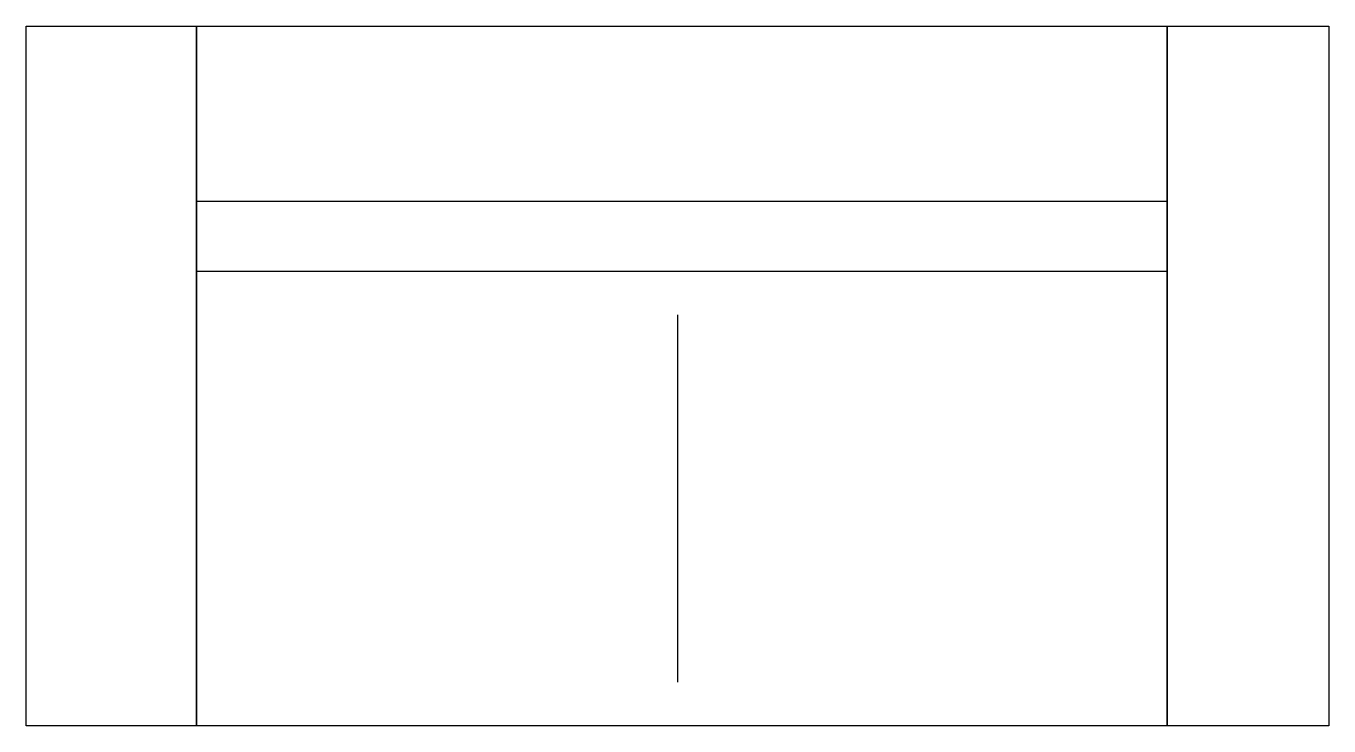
# Model space of a CAD drawing. Header units: millimetres. Extents: x -745 to 745, y -400 to 400.
import ezdxf

# ---------------------------------------------------------------- set-up
doc = ezdxf.new("R2010")
doc.units = ezdxf.units.MM
doc.header["$LTSCALE"] = 0.001

msp = doc.modelspace()

# ---------------------------------------------------------------- linework, layer by layer
for p, q in [((-550, 200), (560, 200)), ((-550, 120), (560, 120)), ((0, 70), (0, -350))]:
    msp.add_line(p, q)
for points in [[(-745, 400), (-550, 400), (-550, -400), (-745, -400), (-745, 400)], [(-550, 400), (560, 400), (560, -400), (-550, -400), (-550, 400)], [(560, 400), (745, 400), (745, -400), (560, -400), (560, 400)]]:
    msp.add_lwpolyline(points)

doc.saveas('drawing.dxf')
